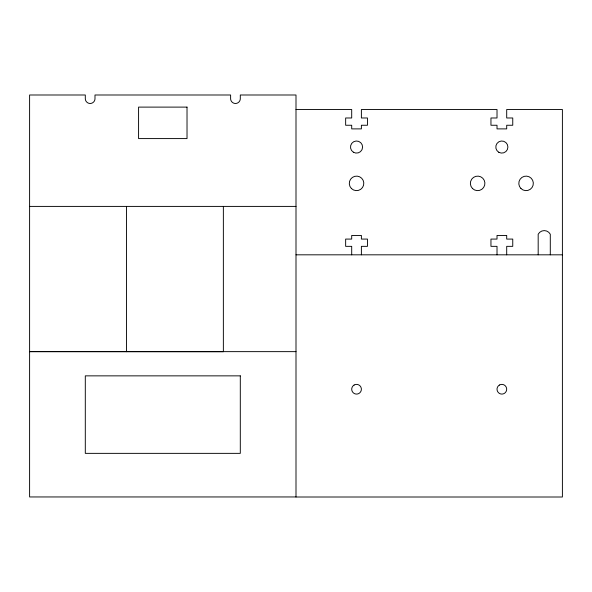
<?xml version="1.0" encoding="UTF-8"?>
<svg xmlns="http://www.w3.org/2000/svg" width="592" height="592" viewBox="0 0 592 592"><rect width="100%" height="100%" fill="white"/><g stroke="black" fill="none" stroke-linecap="round" stroke-linejoin="round"><path stroke-width="0.89" d="M296 109.513L351.7 109.513L351.7 117.986L345.647 117.986L345.647 125.252L351.7 125.252L351.7 128.886L361.386 128.886L361.386 125.252L367.447 125.252L367.447 117.986L361.386 117.986L361.386 109.513L497.014 109.513L497.014 117.986L490.953 117.986L490.953 125.252L497.014 125.252L497.014 128.886L506.7 128.886L506.7 125.252L512.753 125.252L512.753 117.986L506.7 117.986L506.7 109.513L562.4 109.513L562.4 497.006L296 497.006L296 94.994L240.3 94.994L240.3 98.627A4.847 4.847 0 0 1 238.879 102.053L237.88 102.823A4.847 4.847 0 0 1 233.033 102.823L232.034 102.053A4.847 4.847 0 0 1 230.614 98.627L230.614 94.994L94.994 94.994L94.986 98.701A4.847 4.847 0 0 1 93.521 102.105L92.507 102.86A4.847 4.847 0 0 1 87.66 102.786L86.669 102.002A4.847 4.847 0 0 1 85.307 98.561L85.3 94.994L29.6 94.994L29.6 496.954L296 496.954M29.6 206.401L296 206.401M296 254.819L562.4 254.819M296 351.641L29.6 351.641L223.362 351.707L223.362 206.401M550.294 254.819L550.294 234.232A6.86 6.86 0 0 0 538.18 234.232L538.18 254.819M506.7 254.819L506.7 246.346L512.753 246.346L512.753 239.079L506.7 239.079L506.7 235.446L497.014 235.446L497.014 239.079L490.953 239.079L490.953 246.346L497.014 246.346L497.014 254.819M361.386 254.819L361.386 246.346L367.447 246.346L367.447 239.079L361.386 239.079L361.386 235.446L351.7 235.446L351.7 239.079L345.647 239.079L345.647 246.346L351.7 246.346L351.7 254.819M126.488 206.401L126.488 351.707M354.127 385.037L353.121 385.806A4.847 4.847 0 0 0 353.121 392.659L354.127 393.428A4.847 4.847 0 0 0 358.967 393.428L359.973 392.659A4.847 4.847 0 0 0 359.973 385.806L358.967 385.037A4.847 4.847 0 0 0 354.127 385.037M499.433 385.037L498.427 385.806A4.847 4.847 0 0 0 498.427 392.659L499.433 393.428A4.847 4.847 0 0 0 504.273 393.428L505.279 392.659A4.847 4.847 0 0 0 505.279 385.806L504.273 385.037A4.847 4.847 0 0 0 499.433 385.037M187.02 107.108L138.58 107.108L138.58 138.587L187.02 138.587L187.02 107.108M240.3 375.861L85.3 375.861L85.3 453.361L240.3 453.361L240.3 375.861M353.357 152.196A6.053 6.053 0 0 0 362.6 147.238A6.053 6.053 0 0 0 353.683 141.717A6.053 6.053 0 0 0 353.357 152.196M498.827 152.292A6.053 6.053 0 0 0 507.906 147.053A6.053 6.053 0 0 0 498.827 141.806A6.053 6.053 0 0 0 498.827 152.292M520.938 188.515A7.267 7.267 0 0 0 533.089 185.259A7.267 7.267 0 0 0 524.194 176.357A7.267 7.267 0 0 0 520.938 188.515M472.497 188.515A7.267 7.267 0 0 0 484.656 185.259A7.267 7.267 0 0 0 475.753 176.357A7.267 7.267 0 0 0 472.497 188.515M351.411 188.515A7.267 7.267 0 0 0 363.562 185.259A7.267 7.267 0 0 0 354.667 176.357A7.267 7.267 0 0 0 351.411 188.515"/></g></svg>
